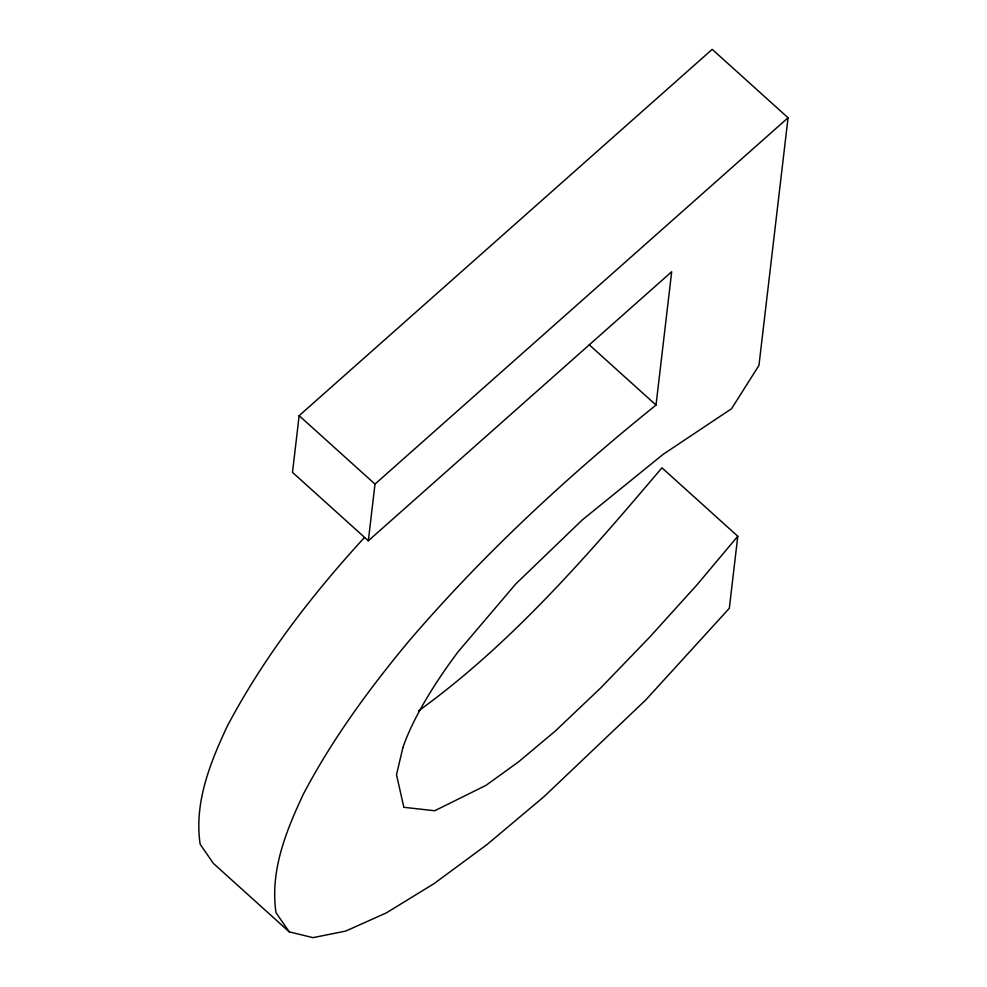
<?xml version="1.0" encoding="UTF-8"?>
<svg xmlns="http://www.w3.org/2000/svg" width="987" height="987" viewBox="0 0 987 987"><rect width="100%" height="100%" fill="white"/><g stroke="black" fill="none" stroke-linecap="round" stroke-linejoin="round"><path stroke-width="1.48" d="M402.893 747.578A204.432 57.579 -47.9 0 1 458.141 651.741L515.794 583.922L582.219 520.001L663.079 454.378L731.54 408.729L758.966 365.4L788.058 117.774L712.207 49.35L299.147 415.675L292.485 472.354L368.336 540.777L671.691 271.746L656.022 405.052C566.846 476.918 482.384 555.039 407.952 642.229C368.546 689.765 331.866 739.769 303.157 794.56C285.922 831.399 269.858 871.213 276.015 912.679L289.253 931.864L313.002 937.65L345.746 931.074L386.423 912.839L433.959 883.686L486.986 844.576L544.145 796.534L645.658 700.054L729.319 608.288L737.782 536.237L661.932 467.813C587.882 555.175 511.895 643.401 418.587 710.85M368.336 540.777L374.998 484.099L788.058 117.774M402.906 747.566L396.503 774.709L403.843 807.292L434.712 810.759L485.986 785.356L518.557 761.853L555.175 731.17L600.75 687.89L649.705 637.121L697.192 584.6L737.782 536.237M364.413 537.533C311.818 594.964 263.788 657.145 227.294 726.148C210.071 762.976 194.007 802.789 200.164 844.255L213.402 863.44L289.253 931.864M589.227 344.796L656.022 405.052M299.147 415.675L374.998 484.099"/></g></svg>
